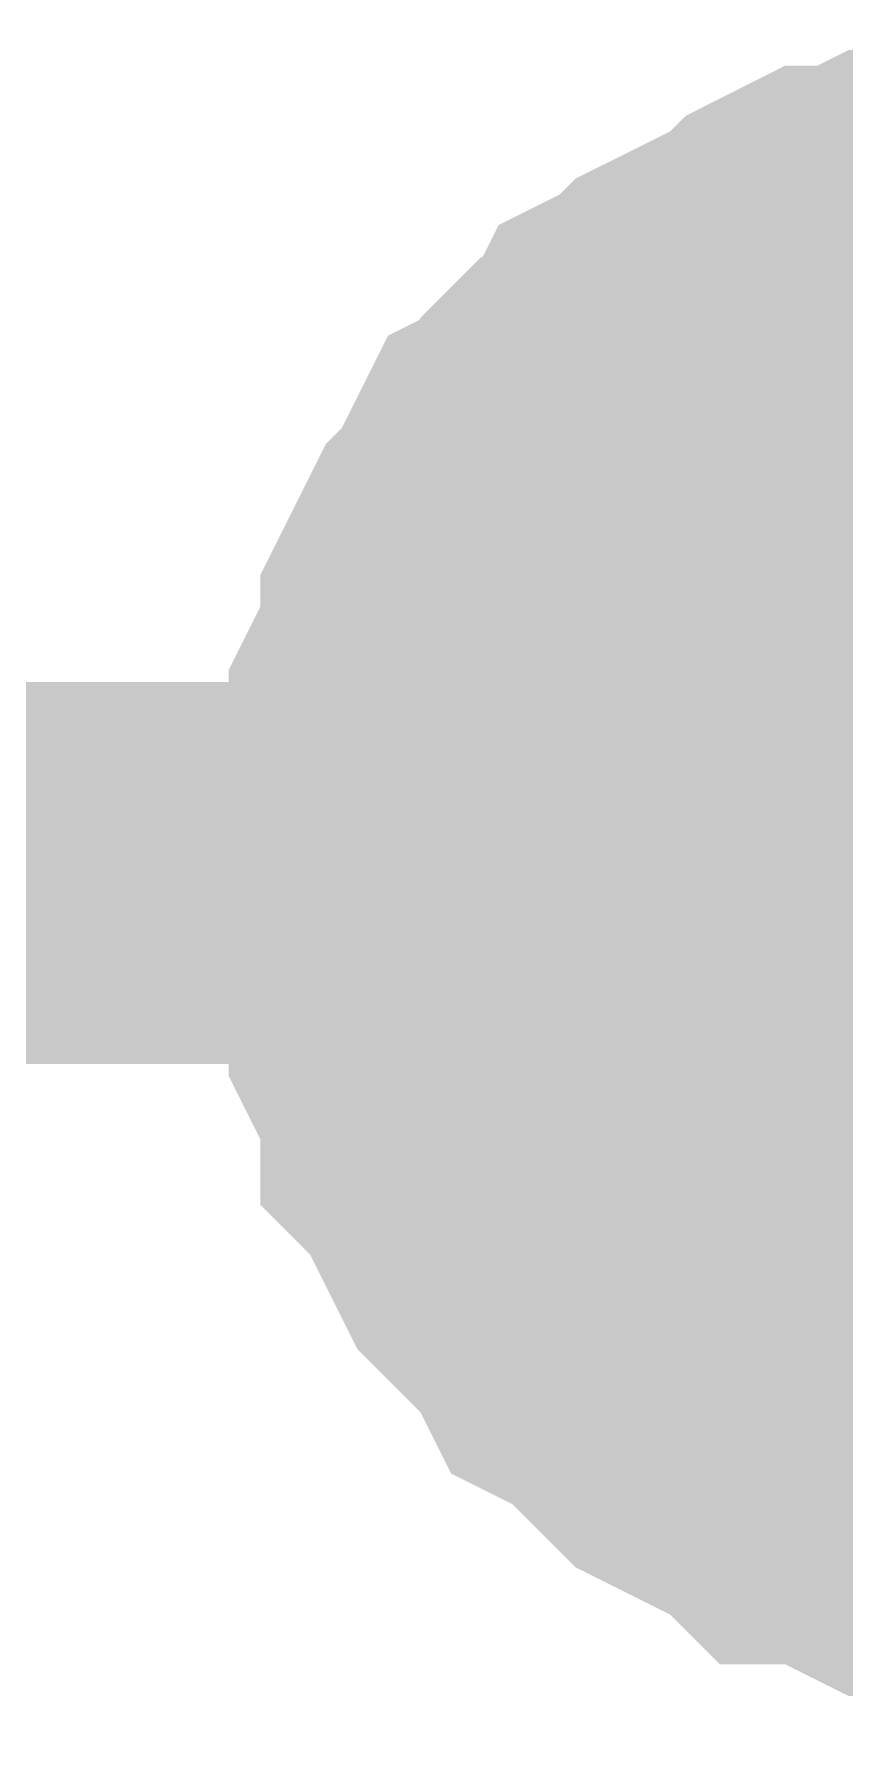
# Model space of a CAD drawing. Header units: inches. Extents: x 0 to 569, y 0 to 432.
# Drawn here: x 154.144 to 154.78, y 131.392 to 132.731 of the extents above; entities that cross this region are included whole.
import ezdxf

# ---------------------------------------------------------------- set-up
doc = ezdxf.new("R2010")
doc.units = ezdxf.units.IN
doc.layers.add('Sheet', color=255, linetype='Continuous')

msp = doc.modelspace()

# ---------------------------------------------------------------- linework, layer by layer
at = {"layer": 'Sheet'}
for points in [[(154.434, 132.0726, 0.2997, 0.2997, 0), (154.434, 132.0974, 0.2997, 0.2997, 0), (154.434, 132.1222, 0.2997, 0.2997, 0), (154.434, 132.147, 0.2997, 0.2997, 0), (154.4464, 132.1718, 0.2997, 0.2997, 0), (154.4464, 132.1966, 0.2997, 0.2997, 0), (154.4588, 132.2214, 0.2997, 0.2997, 0), (154.4712, 132.2462, 0.2997, 0.2997, 0), (154.4712, 132.271, 0.2997, 0.2997, 0), (154.4836, 132.2958, 0.2997, 0.2997, 0), (154.496, 132.3206, 0.2997, 0.2997, 0), (154.5084, 132.333, 0.2997, 0.2997, 0), (154.5208, 132.3578, 0.2997, 0.2997, 0), (154.5332, 132.3826, 0.2997, 0.2997, 0), (154.558, 132.395, 0.2997, 0.2997, 0), (154.5704, 132.4198, 0.2997, 0.2997, 0), (154.5828, 132.4322, 0.2997, 0.2997, 0), (154.6076, 132.4446, 0.2997, 0.2997, 0), (154.62, 132.4694, 0.2997, 0.2997, 0), (154.6448, 132.4818, 0.2997, 0.2997, 0), (154.6572, 132.4942, 0.2997, 0.2997, 0), (154.682, 132.5066, 0.2997, 0.2997, 0), (154.7068, 132.519, 0.2997, 0.2997, 0), (154.7316, 132.5314, 0.2997, 0.2997, 0), (154.744, 132.5438, 0.2997, 0.2997, 0), (154.7688, 132.5563, 0.2997, 0.2997, 0), (154.7937, 132.5563, 0.2997, 0.2997, 0), (154.8185, 132.5687, 0.2997, 0.2997, 0), (154.8433, 132.5687, 0.2997, 0.2997, 0), (154.8681, 132.5811, 0.2997, 0.2997, 0), (154.8929, 132.5811, 0.2997, 0.2997, 0), (154.9177, 132.5811, 0.2997, 0.2997, 0), (154.9425, 132.5811, 0.2997, 0.2997, 0)], [(154.434, 132.0726, 0.2997, 0.2997, 0), (154.434, 132.0974, 0.2997, 0.2997, 0), (154.434, 132.1222, 0.2997, 0.2997, 0), (154.434, 132.147, 0.2997, 0.2997, 0), (154.4464, 132.1718, 0.2997, 0.2997, 0), (154.4464, 132.1966, 0.2997, 0.2997, 0), (154.4588, 132.2214, 0.2997, 0.2997, 0), (154.4712, 132.2462, 0.2997, 0.2997, 0), (154.4712, 132.271, 0.2997, 0.2997, 0), (154.4836, 132.2958, 0.2997, 0.2997, 0), (154.496, 132.3206, 0.2997, 0.2997, 0), (154.5084, 132.333, 0.2997, 0.2997, 0), (154.5208, 132.3578, 0.2997, 0.2997, 0), (154.5332, 132.3826, 0.2997, 0.2997, 0), (154.558, 132.395, 0.2997, 0.2997, 0), (154.5704, 132.4198, 0.2997, 0.2997, 0), (154.5828, 132.4322, 0.2997, 0.2997, 0), (154.6076, 132.4446, 0.2997, 0.2997, 0), (154.62, 132.4694, 0.2997, 0.2997, 0), (154.6448, 132.4818, 0.2997, 0.2997, 0), (154.6572, 132.4942, 0.2997, 0.2997, 0), (154.682, 132.5066, 0.2997, 0.2997, 0), (154.7068, 132.519, 0.2997, 0.2997, 0), (154.7316, 132.5314, 0.2997, 0.2997, 0), (154.744, 132.5438, 0.2997, 0.2997, 0), (154.7688, 132.5563, 0.2997, 0.2997, 0), (154.7937, 132.5563, 0.2997, 0.2997, 0), (154.8185, 132.5687, 0.2997, 0.2997, 0), (154.8433, 132.5687, 0.2997, 0.2997, 0), (154.8681, 132.5811, 0.2997, 0.2997, 0), (154.8929, 132.5811, 0.2997, 0.2997, 0), (154.9177, 132.5811, 0.2997, 0.2997, 0), (154.9425, 132.5811, 0.2997, 0.2997, 0)], [(154.434, 132.0726, 0.2997, 0.2997, 0), (154.434, 132.0974, 0.2997, 0.2997, 0), (154.434, 132.1222, 0.2997, 0.2997, 0), (154.434, 132.147, 0.2997, 0.2997, 0), (154.4464, 132.1718, 0.2997, 0.2997, 0), (154.4464, 132.1966, 0.2997, 0.2997, 0), (154.4588, 132.2214, 0.2997, 0.2997, 0), (154.4712, 132.2462, 0.2997, 0.2997, 0), (154.4712, 132.271, 0.2997, 0.2997, 0), (154.4836, 132.2958, 0.2997, 0.2997, 0), (154.496, 132.3206, 0.2997, 0.2997, 0), (154.5084, 132.333, 0.2997, 0.2997, 0), (154.5208, 132.3578, 0.2997, 0.2997, 0), (154.5332, 132.3826, 0.2997, 0.2997, 0), (154.558, 132.395, 0.2997, 0.2997, 0), (154.5704, 132.4198, 0.2997, 0.2997, 0), (154.5828, 132.4322, 0.2997, 0.2997, 0), (154.6076, 132.4446, 0.2997, 0.2997, 0), (154.62, 132.4694, 0.2997, 0.2997, 0), (154.6448, 132.4818, 0.2997, 0.2997, 0), (154.6572, 132.4942, 0.2997, 0.2997, 0), (154.682, 132.5066, 0.2997, 0.2997, 0), (154.7068, 132.519, 0.2997, 0.2997, 0), (154.7316, 132.5314, 0.2997, 0.2997, 0), (154.744, 132.5438, 0.2997, 0.2997, 0), (154.7688, 132.5563, 0.2997, 0.2997, 0), (154.7937, 132.5563, 0.2997, 0.2997, 0), (154.8185, 132.5687, 0.2997, 0.2997, 0), (154.8433, 132.5687, 0.2997, 0.2997, 0), (154.8681, 132.5811, 0.2997, 0.2997, 0), (154.8929, 132.5811, 0.2997, 0.2997, 0), (154.9177, 132.5811, 0.2997, 0.2997, 0), (154.9425, 132.5811, 0.2997, 0.2997, 0)], [(154.434, 132.0726, 0.2997, 0.2997, 0), (154.434, 132.0974, 0.2997, 0.2997, 0), (154.434, 132.1222, 0.2997, 0.2997, 0), (154.434, 132.147, 0.2997, 0.2997, 0), (154.4464, 132.1718, 0.2997, 0.2997, 0), (154.4464, 132.1966, 0.2997, 0.2997, 0), (154.4588, 132.2214, 0.2997, 0.2997, 0), (154.4712, 132.2462, 0.2997, 0.2997, 0), (154.4712, 132.271, 0.2997, 0.2997, 0), (154.4836, 132.2958, 0.2997, 0.2997, 0), (154.496, 132.3206, 0.2997, 0.2997, 0), (154.5084, 132.333, 0.2997, 0.2997, 0), (154.5208, 132.3578, 0.2997, 0.2997, 0), (154.5332, 132.3826, 0.2997, 0.2997, 0), (154.558, 132.395, 0.2997, 0.2997, 0), (154.5704, 132.4198, 0.2997, 0.2997, 0), (154.5828, 132.4322, 0.2997, 0.2997, 0), (154.6076, 132.4446, 0.2997, 0.2997, 0), (154.62, 132.4694, 0.2997, 0.2997, 0), (154.6448, 132.4818, 0.2997, 0.2997, 0), (154.6572, 132.4942, 0.2997, 0.2997, 0), (154.682, 132.5066, 0.2997, 0.2997, 0), (154.7068, 132.519, 0.2997, 0.2997, 0), (154.7316, 132.5314, 0.2997, 0.2997, 0), (154.744, 132.5438, 0.2997, 0.2997, 0), (154.7688, 132.5563, 0.2997, 0.2997, 0), (154.7937, 132.5563, 0.2997, 0.2997, 0), (154.8185, 132.5687, 0.2997, 0.2997, 0), (154.8433, 132.5687, 0.2997, 0.2997, 0), (154.8681, 132.5811, 0.2997, 0.2997, 0), (154.8929, 132.5811, 0.2997, 0.2997, 0), (154.9177, 132.5811, 0.2997, 0.2997, 0), (154.9425, 132.5811, 0.2997, 0.2997, 0)], [(154.434, 132.0726, 0.2997, 0.2997, 0), (154.434, 132.0974, 0.2997, 0.2997, 0), (154.434, 132.1222, 0.2997, 0.2997, 0), (154.434, 132.147, 0.2997, 0.2997, 0), (154.4464, 132.1718, 0.2997, 0.2997, 0), (154.4464, 132.1966, 0.2997, 0.2997, 0), (154.4588, 132.2214, 0.2997, 0.2997, 0), (154.4712, 132.2462, 0.2997, 0.2997, 0), (154.4712, 132.271, 0.2997, 0.2997, 0), (154.4836, 132.2958, 0.2997, 0.2997, 0), (154.496, 132.3206, 0.2997, 0.2997, 0), (154.5084, 132.333, 0.2997, 0.2997, 0), (154.5208, 132.3578, 0.2997, 0.2997, 0), (154.5332, 132.3826, 0.2997, 0.2997, 0), (154.558, 132.395, 0.2997, 0.2997, 0), (154.5704, 132.4198, 0.2997, 0.2997, 0), (154.5828, 132.4322, 0.2997, 0.2997, 0), (154.6076, 132.4446, 0.2997, 0.2997, 0), (154.62, 132.4694, 0.2997, 0.2997, 0), (154.6448, 132.4818, 0.2997, 0.2997, 0), (154.6572, 132.4942, 0.2997, 0.2997, 0), (154.682, 132.5066, 0.2997, 0.2997, 0), (154.7068, 132.519, 0.2997, 0.2997, 0), (154.7316, 132.5314, 0.2997, 0.2997, 0), (154.744, 132.5438, 0.2997, 0.2997, 0), (154.7688, 132.5563, 0.2997, 0.2997, 0), (154.7937, 132.5563, 0.2997, 0.2997, 0), (154.8185, 132.5687, 0.2997, 0.2997, 0), (154.8433, 132.5687, 0.2997, 0.2997, 0), (154.8681, 132.5811, 0.2997, 0.2997, 0), (154.8929, 132.5811, 0.2997, 0.2997, 0), (154.9177, 132.5811, 0.2997, 0.2997, 0), (154.9425, 132.5811, 0.2997, 0.2997, 0)], [(154.434, 132.0726, 0.2997, 0.2997, 0), (154.434, 132.0974, 0.2997, 0.2997, 0), (154.434, 132.1222, 0.2997, 0.2997, 0), (154.434, 132.147, 0.2997, 0.2997, 0), (154.4464, 132.1718, 0.2997, 0.2997, 0), (154.4464, 132.1966, 0.2997, 0.2997, 0), (154.4588, 132.2214, 0.2997, 0.2997, 0), (154.4712, 132.2462, 0.2997, 0.2997, 0), (154.4712, 132.271, 0.2997, 0.2997, 0), (154.4836, 132.2958, 0.2997, 0.2997, 0), (154.496, 132.3206, 0.2997, 0.2997, 0), (154.5084, 132.333, 0.2997, 0.2997, 0), (154.5208, 132.3578, 0.2997, 0.2997, 0), (154.5332, 132.3826, 0.2997, 0.2997, 0), (154.558, 132.395, 0.2997, 0.2997, 0), (154.5704, 132.4198, 0.2997, 0.2997, 0), (154.5828, 132.4322, 0.2997, 0.2997, 0), (154.6076, 132.4446, 0.2997, 0.2997, 0), (154.62, 132.4694, 0.2997, 0.2997, 0), (154.6448, 132.4818, 0.2997, 0.2997, 0), (154.6572, 132.4942, 0.2997, 0.2997, 0), (154.682, 132.5066, 0.2997, 0.2997, 0), (154.7068, 132.519, 0.2997, 0.2997, 0), (154.7316, 132.5314, 0.2997, 0.2997, 0), (154.744, 132.5438, 0.2997, 0.2997, 0), (154.7688, 132.5563, 0.2997, 0.2997, 0), (154.7937, 132.5563, 0.2997, 0.2997, 0), (154.8185, 132.5687, 0.2997, 0.2997, 0), (154.8433, 132.5687, 0.2997, 0.2997, 0), (154.8681, 132.5811, 0.2997, 0.2997, 0), (154.8929, 132.5811, 0.2997, 0.2997, 0), (154.9177, 132.5811, 0.2997, 0.2997, 0), (154.9425, 132.5811, 0.2997, 0.2997, 0)], [(154.434, 132.0726, 0.2997, 0.2997, 0), (154.434, 132.0974, 0.2997, 0.2997, 0), (154.434, 132.1222, 0.2997, 0.2997, 0), (154.434, 132.147, 0.2997, 0.2997, 0), (154.4464, 132.1718, 0.2997, 0.2997, 0), (154.4464, 132.1966, 0.2997, 0.2997, 0), (154.4588, 132.2214, 0.2997, 0.2997, 0), (154.4712, 132.2462, 0.2997, 0.2997, 0), (154.4712, 132.271, 0.2997, 0.2997, 0), (154.4836, 132.2958, 0.2997, 0.2997, 0), (154.496, 132.3206, 0.2997, 0.2997, 0), (154.5084, 132.333, 0.2997, 0.2997, 0), (154.5208, 132.3578, 0.2997, 0.2997, 0), (154.5332, 132.3826, 0.2997, 0.2997, 0), (154.558, 132.395, 0.2997, 0.2997, 0), (154.5704, 132.4198, 0.2997, 0.2997, 0), (154.5828, 132.4322, 0.2997, 0.2997, 0), (154.6076, 132.4446, 0.2997, 0.2997, 0), (154.62, 132.4694, 0.2997, 0.2997, 0), (154.6448, 132.4818, 0.2997, 0.2997, 0), (154.6572, 132.4942, 0.2997, 0.2997, 0), (154.682, 132.5066, 0.2997, 0.2997, 0), (154.7068, 132.519, 0.2997, 0.2997, 0), (154.7316, 132.5314, 0.2997, 0.2997, 0), (154.744, 132.5438, 0.2997, 0.2997, 0), (154.7688, 132.5563, 0.2997, 0.2997, 0), (154.7937, 132.5563, 0.2997, 0.2997, 0), (154.8185, 132.5687, 0.2997, 0.2997, 0), (154.8433, 132.5687, 0.2997, 0.2997, 0), (154.8681, 132.5811, 0.2997, 0.2997, 0), (154.8929, 132.5811, 0.2997, 0.2997, 0), (154.9177, 132.5811, 0.2997, 0.2997, 0), (154.9425, 132.5811, 0.2997, 0.2997, 0)], [(154.434, 132.0726, 0.0991, 0.0991, 0), (154.434, 132.0974, 0.0991, 0.0991, 0), (154.434, 132.1222, 0.0991, 0.0991, 0), (154.434, 132.147, 0.0991, 0.0991, 0), (154.4464, 132.1718, 0.0991, 0.0991, 0), (154.4464, 132.1966, 0.0991, 0.0991, 0), (154.4588, 132.2214, 0.0991, 0.0991, 0), (154.4712, 132.2462, 0.0991, 0.0991, 0), (154.4712, 132.271, 0.0991, 0.0991, 0), (154.4836, 132.2958, 0.0991, 0.0991, 0), (154.496, 132.3206, 0.0991, 0.0991, 0), (154.5084, 132.333, 0.0991, 0.0991, 0), (154.5208, 132.3578, 0.0991, 0.0991, 0), (154.5332, 132.3826, 0.0991, 0.0991, 0), (154.558, 132.395, 0.0991, 0.0991, 0), (154.5704, 132.4198, 0.0991, 0.0991, 0), (154.5828, 132.4322, 0.0991, 0.0991, 0), (154.6076, 132.4446, 0.0991, 0.0991, 0), (154.62, 132.4694, 0.0991, 0.0991, 0), (154.6448, 132.4818, 0.0991, 0.0991, 0), (154.6572, 132.4942, 0.0991, 0.0991, 0), (154.682, 132.5066, 0.0991, 0.0991, 0), (154.7068, 132.519, 0.0991, 0.0991, 0), (154.7316, 132.5314, 0.0991, 0.0991, 0), (154.744, 132.5438, 0.0991, 0.0991, 0), (154.7688, 132.5563, 0.0991, 0.0991, 0), (154.7937, 132.5563, 0.0991, 0.0991, 0), (154.8185, 132.5687, 0.0991, 0.0991, 0), (154.8433, 132.5687, 0.0991, 0.0991, 0)], [(154.434, 132.0726, 0.0991, 0.0991, 0), (154.434, 132.0974, 0.0991, 0.0991, 0), (154.434, 132.1222, 0.0991, 0.0991, 0), (154.434, 132.147, 0.0991, 0.0991, 0), (154.4464, 132.1718, 0.0991, 0.0991, 0), (154.4464, 132.1966, 0.0991, 0.0991, 0), (154.4588, 132.2214, 0.0991, 0.0991, 0), (154.4712, 132.2462, 0.0991, 0.0991, 0), (154.4712, 132.271, 0.0991, 0.0991, 0), (154.4836, 132.2958, 0.0991, 0.0991, 0), (154.496, 132.3206, 0.0991, 0.0991, 0), (154.5084, 132.333, 0.0991, 0.0991, 0), (154.5208, 132.3578, 0.0991, 0.0991, 0), (154.5332, 132.3826, 0.0991, 0.0991, 0), (154.558, 132.395, 0.0991, 0.0991, 0), (154.5704, 132.4198, 0.0991, 0.0991, 0), (154.5828, 132.4322, 0.0991, 0.0991, 0), (154.6076, 132.4446, 0.0991, 0.0991, 0), (154.62, 132.4694, 0.0991, 0.0991, 0), (154.6448, 132.4818, 0.0991, 0.0991, 0), (154.6572, 132.4942, 0.0991, 0.0991, 0), (154.682, 132.5066, 0.0991, 0.0991, 0), (154.7068, 132.519, 0.0991, 0.0991, 0), (154.7316, 132.5314, 0.0991, 0.0991, 0), (154.744, 132.5438, 0.0991, 0.0991, 0), (154.7688, 132.5563, 0.0991, 0.0991, 0), (154.7937, 132.5563, 0.0991, 0.0991, 0), (154.8185, 132.5687, 0.0991, 0.0991, 0), (154.8433, 132.5687, 0.0991, 0.0991, 0)], [(154.434, 132.0726, 0.0991, 0.0991, 0), (154.434, 132.0974, 0.0991, 0.0991, 0), (154.434, 132.1222, 0.0991, 0.0991, 0), (154.434, 132.147, 0.0991, 0.0991, 0), (154.4464, 132.1718, 0.0991, 0.0991, 0), (154.4464, 132.1966, 0.0991, 0.0991, 0), (154.4588, 132.2214, 0.0991, 0.0991, 0), (154.4712, 132.2462, 0.0991, 0.0991, 0), (154.4712, 132.271, 0.0991, 0.0991, 0), (154.4836, 132.2958, 0.0991, 0.0991, 0), (154.496, 132.3206, 0.0991, 0.0991, 0), (154.5084, 132.333, 0.0991, 0.0991, 0), (154.5208, 132.3578, 0.0991, 0.0991, 0), (154.5332, 132.3826, 0.0991, 0.0991, 0), (154.558, 132.395, 0.0991, 0.0991, 0), (154.5704, 132.4198, 0.0991, 0.0991, 0), (154.5828, 132.4322, 0.0991, 0.0991, 0), (154.6076, 132.4446, 0.0991, 0.0991, 0), (154.62, 132.4694, 0.0991, 0.0991, 0), (154.6448, 132.4818, 0.0991, 0.0991, 0), (154.6572, 132.4942, 0.0991, 0.0991, 0), (154.682, 132.5066, 0.0991, 0.0991, 0), (154.7068, 132.519, 0.0991, 0.0991, 0), (154.7316, 132.5314, 0.0991, 0.0991, 0), (154.744, 132.5438, 0.0991, 0.0991, 0), (154.7688, 132.5563, 0.0991, 0.0991, 0), (154.7937, 132.5563, 0.0991, 0.0991, 0), (154.8185, 132.5687, 0.0991, 0.0991, 0), (154.8433, 132.5687, 0.0991, 0.0991, 0)], [(154.434, 132.0726, 0.0991, 0.0991, 0), (154.434, 132.0974, 0.0991, 0.0991, 0), (154.434, 132.1222, 0.0991, 0.0991, 0), (154.434, 132.147, 0.0991, 0.0991, 0), (154.4464, 132.1718, 0.0991, 0.0991, 0), (154.4464, 132.1966, 0.0991, 0.0991, 0), (154.4588, 132.2214, 0.0991, 0.0991, 0), (154.4712, 132.2462, 0.0991, 0.0991, 0), (154.4712, 132.271, 0.0991, 0.0991, 0), (154.4836, 132.2958, 0.0991, 0.0991, 0), (154.496, 132.3206, 0.0991, 0.0991, 0), (154.5084, 132.333, 0.0991, 0.0991, 0), (154.5208, 132.3578, 0.0991, 0.0991, 0), (154.5332, 132.3826, 0.0991, 0.0991, 0), (154.558, 132.395, 0.0991, 0.0991, 0), (154.5704, 132.4198, 0.0991, 0.0991, 0), (154.5828, 132.4322, 0.0991, 0.0991, 0), (154.6076, 132.4446, 0.0991, 0.0991, 0), (154.62, 132.4694, 0.0991, 0.0991, 0), (154.6448, 132.4818, 0.0991, 0.0991, 0), (154.6572, 132.4942, 0.0991, 0.0991, 0), (154.682, 132.5066, 0.0991, 0.0991, 0), (154.7068, 132.519, 0.0991, 0.0991, 0), (154.7316, 132.5314, 0.0991, 0.0991, 0), (154.744, 132.5438, 0.0991, 0.0991, 0), (154.7688, 132.5563, 0.0991, 0.0991, 0), (154.7937, 132.5563, 0.0991, 0.0991, 0), (154.8185, 132.5687, 0.0991, 0.0991, 0), (154.8433, 132.5687, 0.0991, 0.0991, 0)], [(154.434, 132.0726, 0.0991, 0.0991, 0), (154.434, 132.0974, 0.0991, 0.0991, 0), (154.434, 132.1222, 0.0991, 0.0991, 0), (154.434, 132.147, 0.0991, 0.0991, 0), (154.4464, 132.1718, 0.0991, 0.0991, 0), (154.4464, 132.1966, 0.0991, 0.0991, 0), (154.4588, 132.2214, 0.0991, 0.0991, 0), (154.4712, 132.2462, 0.0991, 0.0991, 0), (154.4712, 132.271, 0.0991, 0.0991, 0), (154.4836, 132.2958, 0.0991, 0.0991, 0), (154.496, 132.3206, 0.0991, 0.0991, 0), (154.5084, 132.333, 0.0991, 0.0991, 0), (154.5208, 132.3578, 0.0991, 0.0991, 0), (154.5332, 132.3826, 0.0991, 0.0991, 0), (154.558, 132.395, 0.0991, 0.0991, 0), (154.5704, 132.4198, 0.0991, 0.0991, 0), (154.5828, 132.4322, 0.0991, 0.0991, 0), (154.6076, 132.4446, 0.0991, 0.0991, 0), (154.62, 132.4694, 0.0991, 0.0991, 0), (154.6448, 132.4818, 0.0991, 0.0991, 0), (154.6572, 132.4942, 0.0991, 0.0991, 0), (154.682, 132.5066, 0.0991, 0.0991, 0), (154.7068, 132.519, 0.0991, 0.0991, 0), (154.7316, 132.5314, 0.0991, 0.0991, 0), (154.744, 132.5438, 0.0991, 0.0991, 0), (154.7688, 132.5563, 0.0991, 0.0991, 0), (154.7937, 132.5563, 0.0991, 0.0991, 0), (154.8185, 132.5687, 0.0991, 0.0991, 0), (154.8433, 132.5687, 0.0991, 0.0991, 0)], [(154.434, 132.0726, 0.0991, 0.0991, 0), (154.434, 132.0974, 0.0991, 0.0991, 0), (154.434, 132.1222, 0.0991, 0.0991, 0), (154.434, 132.147, 0.0991, 0.0991, 0), (154.4464, 132.1718, 0.0991, 0.0991, 0), (154.4464, 132.1966, 0.0991, 0.0991, 0), (154.4588, 132.2214, 0.0991, 0.0991, 0), (154.4712, 132.2462, 0.0991, 0.0991, 0), (154.4712, 132.271, 0.0991, 0.0991, 0), (154.4836, 132.2958, 0.0991, 0.0991, 0), (154.496, 132.3206, 0.0991, 0.0991, 0), (154.5084, 132.333, 0.0991, 0.0991, 0), (154.5208, 132.3578, 0.0991, 0.0991, 0), (154.5332, 132.3826, 0.0991, 0.0991, 0), (154.558, 132.395, 0.0991, 0.0991, 0), (154.5704, 132.4198, 0.0991, 0.0991, 0), (154.5828, 132.4322, 0.0991, 0.0991, 0), (154.6076, 132.4446, 0.0991, 0.0991, 0), (154.62, 132.4694, 0.0991, 0.0991, 0), (154.6448, 132.4818, 0.0991, 0.0991, 0), (154.6572, 132.4942, 0.0991, 0.0991, 0), (154.682, 132.5066, 0.0991, 0.0991, 0), (154.7068, 132.519, 0.0991, 0.0991, 0), (154.7316, 132.5314, 0.0991, 0.0991, 0), (154.744, 132.5438, 0.0991, 0.0991, 0), (154.7688, 132.5563, 0.0991, 0.0991, 0), (154.7937, 132.5563, 0.0991, 0.0991, 0), (154.8185, 132.5687, 0.0991, 0.0991, 0), (154.8433, 132.5687, 0.0991, 0.0991, 0)], [(154.434, 132.0726, 0.0991, 0.0991, 0), (154.434, 132.0974, 0.0991, 0.0991, 0), (154.434, 132.1222, 0.0991, 0.0991, 0), (154.434, 132.147, 0.0991, 0.0991, 0), (154.4464, 132.1718, 0.0991, 0.0991, 0), (154.4464, 132.1966, 0.0991, 0.0991, 0), (154.4588, 132.2214, 0.0991, 0.0991, 0), (154.4712, 132.2462, 0.0991, 0.0991, 0), (154.4712, 132.271, 0.0991, 0.0991, 0), (154.4836, 132.2958, 0.0991, 0.0991, 0), (154.496, 132.3206, 0.0991, 0.0991, 0), (154.5084, 132.333, 0.0991, 0.0991, 0), (154.5208, 132.3578, 0.0991, 0.0991, 0), (154.5332, 132.3826, 0.0991, 0.0991, 0), (154.558, 132.395, 0.0991, 0.0991, 0), (154.5704, 132.4198, 0.0991, 0.0991, 0), (154.5828, 132.4322, 0.0991, 0.0991, 0), (154.6076, 132.4446, 0.0991, 0.0991, 0), (154.62, 132.4694, 0.0991, 0.0991, 0), (154.6448, 132.4818, 0.0991, 0.0991, 0), (154.6572, 132.4942, 0.0991, 0.0991, 0), (154.682, 132.5066, 0.0991, 0.0991, 0), (154.7068, 132.519, 0.0991, 0.0991, 0), (154.7316, 132.5314, 0.0991, 0.0991, 0), (154.744, 132.5438, 0.0991, 0.0991, 0), (154.7688, 132.5563, 0.0991, 0.0991, 0), (154.7937, 132.5563, 0.0991, 0.0991, 0), (154.8185, 132.5687, 0.0991, 0.0991, 0), (154.8433, 132.5687, 0.0991, 0.0991, 0)], [(114.3, 81.2726, 0.2997, 0.2997, 0), (114.3, 96.515, 0.2997, 0.2997, 0), (114.3, 132.0726, 0.2997, 0.2997, 0), (129.5425, 132.0726, 0.2997, 0.2997, 0), (144.785, 132.0726, 0.2997, 0.2997, 0), (154.9425, 132.0726, 0.2997, 0.2997, 0)], [(154.9425, 131.5641, 0.2997, 0.2997, 0), (154.9177, 131.5641, 0.2997, 0.2997, 0), (154.8929, 131.5641, 0.2997, 0.2997, 0), (154.8681, 131.5641, 0.2997, 0.2997, 0), (154.8433, 131.5765, 0.2997, 0.2997, 0), (154.8185, 131.5765, 0.2997, 0.2997, 0), (154.7937, 131.5889, 0.2997, 0.2997, 0), (154.7688, 131.6013, 0.2997, 0.2997, 0), (154.744, 131.6013, 0.2997, 0.2997, 0), (154.7316, 131.6137, 0.2997, 0.2997, 0), (154.7068, 131.6261, 0.2997, 0.2997, 0), (154.682, 131.6385, 0.2997, 0.2997, 0), (154.6572, 131.6509, 0.2997, 0.2997, 0), (154.6448, 131.6633, 0.2997, 0.2997, 0), (154.62, 131.6881, 0.2997, 0.2997, 0), (154.6076, 131.7005, 0.2997, 0.2997, 0), (154.5828, 131.7129, 0.2997, 0.2997, 0), (154.5704, 131.7377, 0.2997, 0.2997, 0), (154.558, 131.7501, 0.2997, 0.2997, 0), (154.5332, 131.7749, 0.2997, 0.2997, 0), (154.5208, 131.7873, 0.2997, 0.2997, 0), (154.5084, 131.8121, 0.2997, 0.2997, 0), (154.496, 131.8369, 0.2997, 0.2997, 0), (154.4836, 131.8617, 0.2997, 0.2997, 0), (154.4712, 131.8741, 0.2997, 0.2997, 0), (154.4712, 131.8989, 0.2997, 0.2997, 0), (154.4588, 131.9237, 0.2997, 0.2997, 0), (154.4464, 131.9485, 0.2997, 0.2997, 0), (154.4464, 131.9733, 0.2997, 0.2997, 0), (154.434, 131.9981, 0.2997, 0.2997, 0), (154.434, 132.0229, 0.2997, 0.2997, 0), (154.434, 132.0478, 0.2997, 0.2997, 0), (154.434, 132.0726, 0.2997, 0.2997, 0)], [(154.434, 132.0726, 0.2997, 0.2997, 0), (154.434, 132.0726, 0.2997, 0.2997, 0)], [(154.9425, 131.5641, 0.2997, 0.2997, 0), (154.9177, 131.5641, 0.2997, 0.2997, 0), (154.8929, 131.5641, 0.2997, 0.2997, 0), (154.8681, 131.5641, 0.2997, 0.2997, 0), (154.8433, 131.5765, 0.2997, 0.2997, 0), (154.8185, 131.5765, 0.2997, 0.2997, 0), (154.7937, 131.5889, 0.2997, 0.2997, 0), (154.7688, 131.6013, 0.2997, 0.2997, 0), (154.744, 131.6013, 0.2997, 0.2997, 0), (154.7316, 131.6137, 0.2997, 0.2997, 0), (154.7068, 131.6261, 0.2997, 0.2997, 0), (154.682, 131.6385, 0.2997, 0.2997, 0), (154.6572, 131.6509, 0.2997, 0.2997, 0), (154.6448, 131.6633, 0.2997, 0.2997, 0), (154.62, 131.6881, 0.2997, 0.2997, 0), (154.6076, 131.7005, 0.2997, 0.2997, 0), (154.5828, 131.7129, 0.2997, 0.2997, 0), (154.5704, 131.7377, 0.2997, 0.2997, 0), (154.558, 131.7501, 0.2997, 0.2997, 0), (154.5332, 131.7749, 0.2997, 0.2997, 0), (154.5208, 131.7873, 0.2997, 0.2997, 0), (154.5084, 131.8121, 0.2997, 0.2997, 0), (154.496, 131.8369, 0.2997, 0.2997, 0), (154.4836, 131.8617, 0.2997, 0.2997, 0), (154.4712, 131.8741, 0.2997, 0.2997, 0), (154.4712, 131.8989, 0.2997, 0.2997, 0), (154.4588, 131.9237, 0.2997, 0.2997, 0), (154.4464, 131.9485, 0.2997, 0.2997, 0), (154.4464, 131.9733, 0.2997, 0.2997, 0), (154.434, 131.9981, 0.2997, 0.2997, 0), (154.434, 132.0229, 0.2997, 0.2997, 0), (154.434, 132.0478, 0.2997, 0.2997, 0), (154.434, 132.0726, 0.2997, 0.2997, 0)], [(154.434, 132.0726, 0.2997, 0.2997, 0), (154.434, 132.0726, 0.2997, 0.2997, 0)], [(154.9425, 131.5641, 0.2997, 0.2997, 0), (154.9177, 131.5641, 0.2997, 0.2997, 0), (154.8929, 131.5641, 0.2997, 0.2997, 0), (154.8681, 131.5641, 0.2997, 0.2997, 0), (154.8433, 131.5765, 0.2997, 0.2997, 0), (154.8185, 131.5765, 0.2997, 0.2997, 0), (154.7937, 131.5889, 0.2997, 0.2997, 0), (154.7688, 131.6013, 0.2997, 0.2997, 0), (154.744, 131.6013, 0.2997, 0.2997, 0), (154.7316, 131.6137, 0.2997, 0.2997, 0), (154.7068, 131.6261, 0.2997, 0.2997, 0), (154.682, 131.6385, 0.2997, 0.2997, 0), (154.6572, 131.6509, 0.2997, 0.2997, 0), (154.6448, 131.6633, 0.2997, 0.2997, 0), (154.62, 131.6881, 0.2997, 0.2997, 0), (154.6076, 131.7005, 0.2997, 0.2997, 0), (154.5828, 131.7129, 0.2997, 0.2997, 0), (154.5704, 131.7377, 0.2997, 0.2997, 0), (154.558, 131.7501, 0.2997, 0.2997, 0), (154.5332, 131.7749, 0.2997, 0.2997, 0), (154.5208, 131.7873, 0.2997, 0.2997, 0), (154.5084, 131.8121, 0.2997, 0.2997, 0), (154.496, 131.8369, 0.2997, 0.2997, 0), (154.4836, 131.8617, 0.2997, 0.2997, 0), (154.4712, 131.8741, 0.2997, 0.2997, 0), (154.4712, 131.8989, 0.2997, 0.2997, 0), (154.4588, 131.9237, 0.2997, 0.2997, 0), (154.4464, 131.9485, 0.2997, 0.2997, 0), (154.4464, 131.9733, 0.2997, 0.2997, 0), (154.434, 131.9981, 0.2997, 0.2997, 0), (154.434, 132.0229, 0.2997, 0.2997, 0), (154.434, 132.0478, 0.2997, 0.2997, 0), (154.434, 132.0726, 0.2997, 0.2997, 0)], [(154.434, 132.0726, 0.2997, 0.2997, 0), (154.434, 132.0726, 0.2997, 0.2997, 0)], [(154.9425, 131.5641, 0.2997, 0.2997, 0), (154.9177, 131.5641, 0.2997, 0.2997, 0), (154.8929, 131.5641, 0.2997, 0.2997, 0), (154.8681, 131.5641, 0.2997, 0.2997, 0), (154.8433, 131.5765, 0.2997, 0.2997, 0), (154.8185, 131.5765, 0.2997, 0.2997, 0), (154.7937, 131.5889, 0.2997, 0.2997, 0), (154.7688, 131.6013, 0.2997, 0.2997, 0), (154.744, 131.6013, 0.2997, 0.2997, 0), (154.7316, 131.6137, 0.2997, 0.2997, 0), (154.7068, 131.6261, 0.2997, 0.2997, 0), (154.682, 131.6385, 0.2997, 0.2997, 0), (154.6572, 131.6509, 0.2997, 0.2997, 0), (154.6448, 131.6633, 0.2997, 0.2997, 0), (154.62, 131.6881, 0.2997, 0.2997, 0), (154.6076, 131.7005, 0.2997, 0.2997, 0), (154.5828, 131.7129, 0.2997, 0.2997, 0), (154.5704, 131.7377, 0.2997, 0.2997, 0), (154.558, 131.7501, 0.2997, 0.2997, 0), (154.5332, 131.7749, 0.2997, 0.2997, 0), (154.5208, 131.7873, 0.2997, 0.2997, 0), (154.5084, 131.8121, 0.2997, 0.2997, 0), (154.496, 131.8369, 0.2997, 0.2997, 0), (154.4836, 131.8617, 0.2997, 0.2997, 0), (154.4712, 131.8741, 0.2997, 0.2997, 0), (154.4712, 131.8989, 0.2997, 0.2997, 0), (154.4588, 131.9237, 0.2997, 0.2997, 0), (154.4464, 131.9485, 0.2997, 0.2997, 0), (154.4464, 131.9733, 0.2997, 0.2997, 0), (154.434, 131.9981, 0.2997, 0.2997, 0), (154.434, 132.0229, 0.2997, 0.2997, 0), (154.434, 132.0478, 0.2997, 0.2997, 0), (154.434, 132.0726, 0.2997, 0.2997, 0)], [(154.434, 132.0726, 0.2997, 0.2997, 0), (154.434, 132.0726, 0.2997, 0.2997, 0)], [(154.9425, 131.5641, 0.2997, 0.2997, 0), (154.9177, 131.5641, 0.2997, 0.2997, 0), (154.8929, 131.5641, 0.2997, 0.2997, 0), (154.8681, 131.5641, 0.2997, 0.2997, 0), (154.8433, 131.5765, 0.2997, 0.2997, 0), (154.8185, 131.5765, 0.2997, 0.2997, 0), (154.7937, 131.5889, 0.2997, 0.2997, 0), (154.7688, 131.6013, 0.2997, 0.2997, 0), (154.744, 131.6013, 0.2997, 0.2997, 0), (154.7316, 131.6137, 0.2997, 0.2997, 0), (154.7068, 131.6261, 0.2997, 0.2997, 0), (154.682, 131.6385, 0.2997, 0.2997, 0), (154.6572, 131.6509, 0.2997, 0.2997, 0), (154.6448, 131.6633, 0.2997, 0.2997, 0), (154.62, 131.6881, 0.2997, 0.2997, 0), (154.6076, 131.7005, 0.2997, 0.2997, 0), (154.5828, 131.7129, 0.2997, 0.2997, 0), (154.5704, 131.7377, 0.2997, 0.2997, 0), (154.558, 131.7501, 0.2997, 0.2997, 0), (154.5332, 131.7749, 0.2997, 0.2997, 0), (154.5208, 131.7873, 0.2997, 0.2997, 0), (154.5084, 131.8121, 0.2997, 0.2997, 0), (154.496, 131.8369, 0.2997, 0.2997, 0), (154.4836, 131.8617, 0.2997, 0.2997, 0), (154.4712, 131.8741, 0.2997, 0.2997, 0), (154.4712, 131.8989, 0.2997, 0.2997, 0), (154.4588, 131.9237, 0.2997, 0.2997, 0), (154.4464, 131.9485, 0.2997, 0.2997, 0), (154.4464, 131.9733, 0.2997, 0.2997, 0), (154.434, 131.9981, 0.2997, 0.2997, 0), (154.434, 132.0229, 0.2997, 0.2997, 0), (154.434, 132.0478, 0.2997, 0.2997, 0), (154.434, 132.0726, 0.2997, 0.2997, 0)], [(154.434, 132.0726, 0.2997, 0.2997, 0), (154.434, 132.0726, 0.2997, 0.2997, 0)], [(154.9425, 131.5641, 0.2997, 0.2997, 0), (154.9177, 131.5641, 0.2997, 0.2997, 0), (154.8929, 131.5641, 0.2997, 0.2997, 0), (154.8681, 131.5641, 0.2997, 0.2997, 0), (154.8433, 131.5765, 0.2997, 0.2997, 0), (154.8185, 131.5765, 0.2997, 0.2997, 0), (154.7937, 131.5889, 0.2997, 0.2997, 0), (154.7688, 131.6013, 0.2997, 0.2997, 0), (154.744, 131.6013, 0.2997, 0.2997, 0), (154.7316, 131.6137, 0.2997, 0.2997, 0), (154.7068, 131.6261, 0.2997, 0.2997, 0), (154.682, 131.6385, 0.2997, 0.2997, 0), (154.6572, 131.6509, 0.2997, 0.2997, 0), (154.6448, 131.6633, 0.2997, 0.2997, 0), (154.62, 131.6881, 0.2997, 0.2997, 0), (154.6076, 131.7005, 0.2997, 0.2997, 0), (154.5828, 131.7129, 0.2997, 0.2997, 0), (154.5704, 131.7377, 0.2997, 0.2997, 0), (154.558, 131.7501, 0.2997, 0.2997, 0), (154.5332, 131.7749, 0.2997, 0.2997, 0), (154.5208, 131.7873, 0.2997, 0.2997, 0), (154.5084, 131.8121, 0.2997, 0.2997, 0), (154.496, 131.8369, 0.2997, 0.2997, 0), (154.4836, 131.8617, 0.2997, 0.2997, 0), (154.4712, 131.8741, 0.2997, 0.2997, 0), (154.4712, 131.8989, 0.2997, 0.2997, 0), (154.4588, 131.9237, 0.2997, 0.2997, 0), (154.4464, 131.9485, 0.2997, 0.2997, 0), (154.4464, 131.9733, 0.2997, 0.2997, 0), (154.434, 131.9981, 0.2997, 0.2997, 0), (154.434, 132.0229, 0.2997, 0.2997, 0), (154.434, 132.0478, 0.2997, 0.2997, 0), (154.434, 132.0726, 0.2997, 0.2997, 0)], [(154.434, 132.0726, 0.2997, 0.2997, 0), (154.434, 132.0726, 0.2997, 0.2997, 0)], [(154.9425, 131.5641, 0.2997, 0.2997, 0), (154.9177, 131.5641, 0.2997, 0.2997, 0), (154.8929, 131.5641, 0.2997, 0.2997, 0), (154.8681, 131.5641, 0.2997, 0.2997, 0), (154.8433, 131.5765, 0.2997, 0.2997, 0), (154.8185, 131.5765, 0.2997, 0.2997, 0), (154.7937, 131.5889, 0.2997, 0.2997, 0), (154.7688, 131.6013, 0.2997, 0.2997, 0), (154.744, 131.6013, 0.2997, 0.2997, 0), (154.7316, 131.6137, 0.2997, 0.2997, 0), (154.7068, 131.6261, 0.2997, 0.2997, 0), (154.682, 131.6385, 0.2997, 0.2997, 0), (154.6572, 131.6509, 0.2997, 0.2997, 0), (154.6448, 131.6633, 0.2997, 0.2997, 0), (154.62, 131.6881, 0.2997, 0.2997, 0), (154.6076, 131.7005, 0.2997, 0.2997, 0), (154.5828, 131.7129, 0.2997, 0.2997, 0), (154.5704, 131.7377, 0.2997, 0.2997, 0), (154.558, 131.7501, 0.2997, 0.2997, 0), (154.5332, 131.7749, 0.2997, 0.2997, 0), (154.5208, 131.7873, 0.2997, 0.2997, 0), (154.5084, 131.8121, 0.2997, 0.2997, 0), (154.496, 131.8369, 0.2997, 0.2997, 0), (154.4836, 131.8617, 0.2997, 0.2997, 0), (154.4712, 131.8741, 0.2997, 0.2997, 0), (154.4712, 131.8989, 0.2997, 0.2997, 0), (154.4588, 131.9237, 0.2997, 0.2997, 0), (154.4464, 131.9485, 0.2997, 0.2997, 0), (154.4464, 131.9733, 0.2997, 0.2997, 0), (154.434, 131.9981, 0.2997, 0.2997, 0), (154.434, 132.0229, 0.2997, 0.2997, 0), (154.434, 132.0478, 0.2997, 0.2997, 0), (154.434, 132.0726, 0.2997, 0.2997, 0)], [(154.434, 132.0726, 0.2997, 0.2997, 0), (154.434, 132.0726, 0.2997, 0.2997, 0)], [(154.8433, 131.5765, 0.0991, 0.0991, 0), (154.8185, 131.5765, 0.0991, 0.0991, 0), (154.7937, 131.5889, 0.0991, 0.0991, 0), (154.7688, 131.6013, 0.0991, 0.0991, 0), (154.744, 131.6013, 0.0991, 0.0991, 0), (154.7316, 131.6137, 0.0991, 0.0991, 0), (154.7068, 131.6261, 0.0991, 0.0991, 0), (154.682, 131.6385, 0.0991, 0.0991, 0), (154.6572, 131.6509, 0.0991, 0.0991, 0), (154.6448, 131.6633, 0.0991, 0.0991, 0), (154.62, 131.6881, 0.0991, 0.0991, 0), (154.6076, 131.7005, 0.0991, 0.0991, 0), (154.5828, 131.7129, 0.0991, 0.0991, 0), (154.5704, 131.7377, 0.0991, 0.0991, 0), (154.558, 131.7501, 0.0991, 0.0991, 0), (154.5332, 131.7749, 0.0991, 0.0991, 0), (154.5208, 131.7873, 0.0991, 0.0991, 0), (154.5084, 131.8121, 0.0991, 0.0991, 0), (154.496, 131.8369, 0.0991, 0.0991, 0), (154.4836, 131.8617, 0.0991, 0.0991, 0), (154.4712, 131.8741, 0.0991, 0.0991, 0), (154.4712, 131.8989, 0.0991, 0.0991, 0), (154.4588, 131.9237, 0.0991, 0.0991, 0), (154.4464, 131.9485, 0.0991, 0.0991, 0), (154.4464, 131.9733, 0.0991, 0.0991, 0), (154.434, 131.9981, 0.0991, 0.0991, 0), (154.434, 132.0229, 0.0991, 0.0991, 0), (154.434, 132.0478, 0.0991, 0.0991, 0), (154.434, 132.0726, 0.0991, 0.0991, 0)], [(154.434, 132.0726, 0.0991, 0.0991, 0), (154.434, 132.0726, 0.0991, 0.0991, 0)], [(154.8433, 131.5765, 0.0991, 0.0991, 0), (154.8185, 131.5765, 0.0991, 0.0991, 0), (154.7937, 131.5889, 0.0991, 0.0991, 0), (154.7688, 131.6013, 0.0991, 0.0991, 0), (154.744, 131.6013, 0.0991, 0.0991, 0), (154.7316, 131.6137, 0.0991, 0.0991, 0), (154.7068, 131.6261, 0.0991, 0.0991, 0), (154.682, 131.6385, 0.0991, 0.0991, 0), (154.6572, 131.6509, 0.0991, 0.0991, 0), (154.6448, 131.6633, 0.0991, 0.0991, 0), (154.62, 131.6881, 0.0991, 0.0991, 0), (154.6076, 131.7005, 0.0991, 0.0991, 0), (154.5828, 131.7129, 0.0991, 0.0991, 0), (154.5704, 131.7377, 0.0991, 0.0991, 0), (154.558, 131.7501, 0.0991, 0.0991, 0), (154.5332, 131.7749, 0.0991, 0.0991, 0), (154.5208, 131.7873, 0.0991, 0.0991, 0), (154.5084, 131.8121, 0.0991, 0.0991, 0), (154.496, 131.8369, 0.0991, 0.0991, 0), (154.4836, 131.8617, 0.0991, 0.0991, 0), (154.4712, 131.8741, 0.0991, 0.0991, 0), (154.4712, 131.8989, 0.0991, 0.0991, 0), (154.4588, 131.9237, 0.0991, 0.0991, 0), (154.4464, 131.9485, 0.0991, 0.0991, 0), (154.4464, 131.9733, 0.0991, 0.0991, 0), (154.434, 131.9981, 0.0991, 0.0991, 0), (154.434, 132.0229, 0.0991, 0.0991, 0), (154.434, 132.0478, 0.0991, 0.0991, 0), (154.434, 132.0726, 0.0991, 0.0991, 0)], [(154.434, 132.0726, 0.0991, 0.0991, 0), (154.434, 132.0726, 0.0991, 0.0991, 0)], [(154.8433, 131.5765, 0.0991, 0.0991, 0), (154.8185, 131.5765, 0.0991, 0.0991, 0), (154.7937, 131.5889, 0.0991, 0.0991, 0), (154.7688, 131.6013, 0.0991, 0.0991, 0), (154.744, 131.6013, 0.0991, 0.0991, 0), (154.7316, 131.6137, 0.0991, 0.0991, 0), (154.7068, 131.6261, 0.0991, 0.0991, 0), (154.682, 131.6385, 0.0991, 0.0991, 0), (154.6572, 131.6509, 0.0991, 0.0991, 0), (154.6448, 131.6633, 0.0991, 0.0991, 0), (154.62, 131.6881, 0.0991, 0.0991, 0), (154.6076, 131.7005, 0.0991, 0.0991, 0), (154.5828, 131.7129, 0.0991, 0.0991, 0), (154.5704, 131.7377, 0.0991, 0.0991, 0), (154.558, 131.7501, 0.0991, 0.0991, 0), (154.5332, 131.7749, 0.0991, 0.0991, 0), (154.5208, 131.7873, 0.0991, 0.0991, 0), (154.5084, 131.8121, 0.0991, 0.0991, 0), (154.496, 131.8369, 0.0991, 0.0991, 0), (154.4836, 131.8617, 0.0991, 0.0991, 0), (154.4712, 131.8741, 0.0991, 0.0991, 0), (154.4712, 131.8989, 0.0991, 0.0991, 0), (154.4588, 131.9237, 0.0991, 0.0991, 0), (154.4464, 131.9485, 0.0991, 0.0991, 0), (154.4464, 131.9733, 0.0991, 0.0991, 0), (154.434, 131.9981, 0.0991, 0.0991, 0), (154.434, 132.0229, 0.0991, 0.0991, 0), (154.434, 132.0478, 0.0991, 0.0991, 0), (154.434, 132.0726, 0.0991, 0.0991, 0)], [(154.434, 132.0726, 0.0991, 0.0991, 0), (154.434, 132.0726, 0.0991, 0.0991, 0)], [(154.8433, 131.5765, 0.0991, 0.0991, 0), (154.8185, 131.5765, 0.0991, 0.0991, 0), (154.7937, 131.5889, 0.0991, 0.0991, 0), (154.7688, 131.6013, 0.0991, 0.0991, 0), (154.744, 131.6013, 0.0991, 0.0991, 0), (154.7316, 131.6137, 0.0991, 0.0991, 0), (154.7068, 131.6261, 0.0991, 0.0991, 0), (154.682, 131.6385, 0.0991, 0.0991, 0), (154.6572, 131.6509, 0.0991, 0.0991, 0), (154.6448, 131.6633, 0.0991, 0.0991, 0), (154.62, 131.6881, 0.0991, 0.0991, 0), (154.6076, 131.7005, 0.0991, 0.0991, 0), (154.5828, 131.7129, 0.0991, 0.0991, 0), (154.5704, 131.7377, 0.0991, 0.0991, 0), (154.558, 131.7501, 0.0991, 0.0991, 0), (154.5332, 131.7749, 0.0991, 0.0991, 0), (154.5208, 131.7873, 0.0991, 0.0991, 0), (154.5084, 131.8121, 0.0991, 0.0991, 0), (154.496, 131.8369, 0.0991, 0.0991, 0), (154.4836, 131.8617, 0.0991, 0.0991, 0), (154.4712, 131.8741, 0.0991, 0.0991, 0), (154.4712, 131.8989, 0.0991, 0.0991, 0), (154.4588, 131.9237, 0.0991, 0.0991, 0), (154.4464, 131.9485, 0.0991, 0.0991, 0), (154.4464, 131.9733, 0.0991, 0.0991, 0), (154.434, 131.9981, 0.0991, 0.0991, 0), (154.434, 132.0229, 0.0991, 0.0991, 0), (154.434, 132.0478, 0.0991, 0.0991, 0), (154.434, 132.0726, 0.0991, 0.0991, 0)], [(154.434, 132.0726, 0.0991, 0.0991, 0), (154.434, 132.0726, 0.0991, 0.0991, 0)], [(154.8433, 131.5765, 0.0991, 0.0991, 0), (154.8185, 131.5765, 0.0991, 0.0991, 0), (154.7937, 131.5889, 0.0991, 0.0991, 0), (154.7688, 131.6013, 0.0991, 0.0991, 0), (154.744, 131.6013, 0.0991, 0.0991, 0), (154.7316, 131.6137, 0.0991, 0.0991, 0), (154.7068, 131.6261, 0.0991, 0.0991, 0), (154.682, 131.6385, 0.0991, 0.0991, 0), (154.6572, 131.6509, 0.0991, 0.0991, 0), (154.6448, 131.6633, 0.0991, 0.0991, 0), (154.62, 131.6881, 0.0991, 0.0991, 0), (154.6076, 131.7005, 0.0991, 0.0991, 0), (154.5828, 131.7129, 0.0991, 0.0991, 0), (154.5704, 131.7377, 0.0991, 0.0991, 0), (154.558, 131.7501, 0.0991, 0.0991, 0), (154.5332, 131.7749, 0.0991, 0.0991, 0), (154.5208, 131.7873, 0.0991, 0.0991, 0), (154.5084, 131.8121, 0.0991, 0.0991, 0), (154.496, 131.8369, 0.0991, 0.0991, 0), (154.4836, 131.8617, 0.0991, 0.0991, 0), (154.4712, 131.8741, 0.0991, 0.0991, 0), (154.4712, 131.8989, 0.0991, 0.0991, 0), (154.4588, 131.9237, 0.0991, 0.0991, 0), (154.4464, 131.9485, 0.0991, 0.0991, 0), (154.4464, 131.9733, 0.0991, 0.0991, 0), (154.434, 131.9981, 0.0991, 0.0991, 0), (154.434, 132.0229, 0.0991, 0.0991, 0), (154.434, 132.0478, 0.0991, 0.0991, 0), (154.434, 132.0726, 0.0991, 0.0991, 0)], [(154.434, 132.0726, 0.0991, 0.0991, 0), (154.434, 132.0726, 0.0991, 0.0991, 0)], [(154.8433, 131.5765, 0.0991, 0.0991, 0), (154.8185, 131.5765, 0.0991, 0.0991, 0), (154.7937, 131.5889, 0.0991, 0.0991, 0), (154.7688, 131.6013, 0.0991, 0.0991, 0), (154.744, 131.6013, 0.0991, 0.0991, 0), (154.7316, 131.6137, 0.0991, 0.0991, 0), (154.7068, 131.6261, 0.0991, 0.0991, 0), (154.682, 131.6385, 0.0991, 0.0991, 0), (154.6572, 131.6509, 0.0991, 0.0991, 0), (154.6448, 131.6633, 0.0991, 0.0991, 0), (154.62, 131.6881, 0.0991, 0.0991, 0), (154.6076, 131.7005, 0.0991, 0.0991, 0), (154.5828, 131.7129, 0.0991, 0.0991, 0), (154.5704, 131.7377, 0.0991, 0.0991, 0), (154.558, 131.7501, 0.0991, 0.0991, 0), (154.5332, 131.7749, 0.0991, 0.0991, 0), (154.5208, 131.7873, 0.0991, 0.0991, 0), (154.5084, 131.8121, 0.0991, 0.0991, 0), (154.496, 131.8369, 0.0991, 0.0991, 0), (154.4836, 131.8617, 0.0991, 0.0991, 0), (154.4712, 131.8741, 0.0991, 0.0991, 0), (154.4712, 131.8989, 0.0991, 0.0991, 0), (154.4588, 131.9237, 0.0991, 0.0991, 0), (154.4464, 131.9485, 0.0991, 0.0991, 0), (154.4464, 131.9733, 0.0991, 0.0991, 0), (154.434, 131.9981, 0.0991, 0.0991, 0), (154.434, 132.0229, 0.0991, 0.0991, 0), (154.434, 132.0478, 0.0991, 0.0991, 0), (154.434, 132.0726, 0.0991, 0.0991, 0)], [(154.434, 132.0726, 0.0991, 0.0991, 0), (154.434, 132.0726, 0.0991, 0.0991, 0)], [(154.8433, 131.5765, 0.0991, 0.0991, 0), (154.8185, 131.5765, 0.0991, 0.0991, 0), (154.7937, 131.5889, 0.0991, 0.0991, 0), (154.7688, 131.6013, 0.0991, 0.0991, 0), (154.744, 131.6013, 0.0991, 0.0991, 0), (154.7316, 131.6137, 0.0991, 0.0991, 0), (154.7068, 131.6261, 0.0991, 0.0991, 0), (154.682, 131.6385, 0.0991, 0.0991, 0), (154.6572, 131.6509, 0.0991, 0.0991, 0), (154.6448, 131.6633, 0.0991, 0.0991, 0), (154.62, 131.6881, 0.0991, 0.0991, 0), (154.6076, 131.7005, 0.0991, 0.0991, 0), (154.5828, 131.7129, 0.0991, 0.0991, 0), (154.5704, 131.7377, 0.0991, 0.0991, 0), (154.558, 131.7501, 0.0991, 0.0991, 0), (154.5332, 131.7749, 0.0991, 0.0991, 0), (154.5208, 131.7873, 0.0991, 0.0991, 0), (154.5084, 131.8121, 0.0991, 0.0991, 0), (154.496, 131.8369, 0.0991, 0.0991, 0), (154.4836, 131.8617, 0.0991, 0.0991, 0), (154.4712, 131.8741, 0.0991, 0.0991, 0), (154.4712, 131.8989, 0.0991, 0.0991, 0), (154.4588, 131.9237, 0.0991, 0.0991, 0), (154.4464, 131.9485, 0.0991, 0.0991, 0), (154.4464, 131.9733, 0.0991, 0.0991, 0), (154.434, 131.9981, 0.0991, 0.0991, 0), (154.434, 132.0229, 0.0991, 0.0991, 0), (154.434, 132.0478, 0.0991, 0.0991, 0), (154.434, 132.0726, 0.0991, 0.0991, 0)], [(154.434, 132.0726, 0.0991, 0.0991, 0), (154.434, 132.0726, 0.0991, 0.0991, 0)]]:
    msp.add_lwpolyline(points, format="xyseb", dxfattribs=at)
msp.add_lwpolyline([(154.686, 132.08, 0.508, 0.508, 1), (155.194, 132.08, 0.508, 0.508, 1)], format="xyseb", close=True, dxfattribs=at)

doc.saveas('drawing.dxf')
